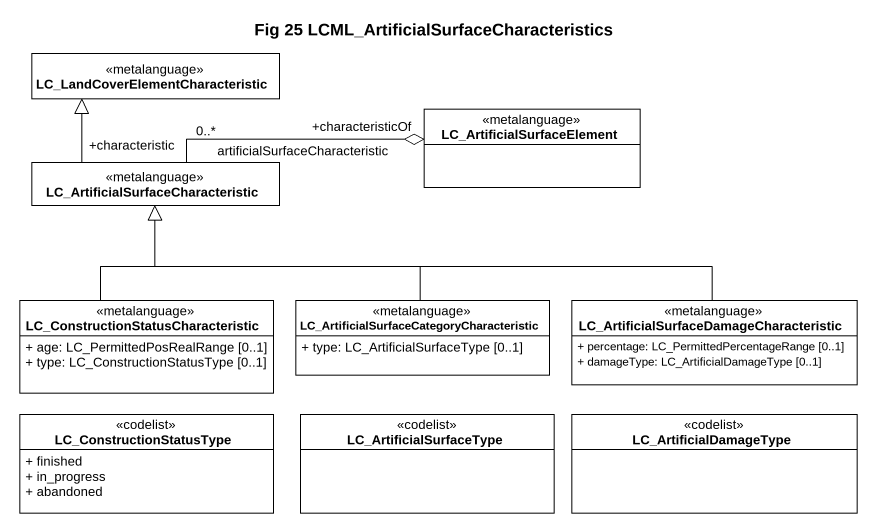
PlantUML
@startuml
title Fig 25 LCML_ArtificialSurfaceCharacteristics
hide circle
hide empty members
skinparam classAttributeIconSize 0
class "LC_LandCoverElementCharacteristic" as LC_LandCoverElementCharacter <<metalanguage>> #FFFFFF
class LC_ArtificialSurfaceElement <<metalanguage>> #FFFFFF
class "LC_ArtificialSurfaceCharacteristic" as LC_ArtificialSurfaceCharacte <<metalanguage>> #FFFFFF
class "LC_ConstructionStatusCharacteristic" as LC_ConstructionStatusCharact <<metalanguage>> #FFFFFF {
  + age: LC_PermittedPosRealRange [0..1]
  + type: LC_ConstructionStatusType [0..1]
}
class "LC_ArtificialSurfaceCategoryCharacteristic" as LC_ArtificialSurfaceCategory <<metalanguage>> #FFFFFF {
  + type: LC_ArtificialSurfaceType [0..1]
}
class "LC_ArtificialSurfaceDamageCharacteristic" as LC_ArtificialSurfaceDamageCh <<metalanguage>> #FFFFFF {
  + percentage: LC_PermittedPercentageRange [0..1]
  + damageType: LC_ArtificialDamageType [0..1]
}
class LC_ConstructionStatusType <<codelist>> #FFFFFF {
  + finished
  + in_progress
  + abandoned
}
class LC_ArtificialSurfaceType <<codelist>> #FFFFFF
class LC_ArtificialDamageType <<codelist>> #FFFFFF
LC_ArtificialSurfaceCharacte -up-|> LC_LandCoverElementCharacter
LC_ArtificialSurfaceCharacte "+characteristic\n0..*" -right-o "+characteristicOf" LC_ArtificialSurfaceElement : artificialSurfaceCharacteristic
LC_ConstructionStatusCharact -up-|> LC_ArtificialSurfaceCharacte
LC_ArtificialSurfaceCategory -left-|> LC_ArtificialSurfaceCharacte
LC_ArtificialSurfaceDamageCh -left-|> LC_ArtificialSurfaceCharacte
@enduml
